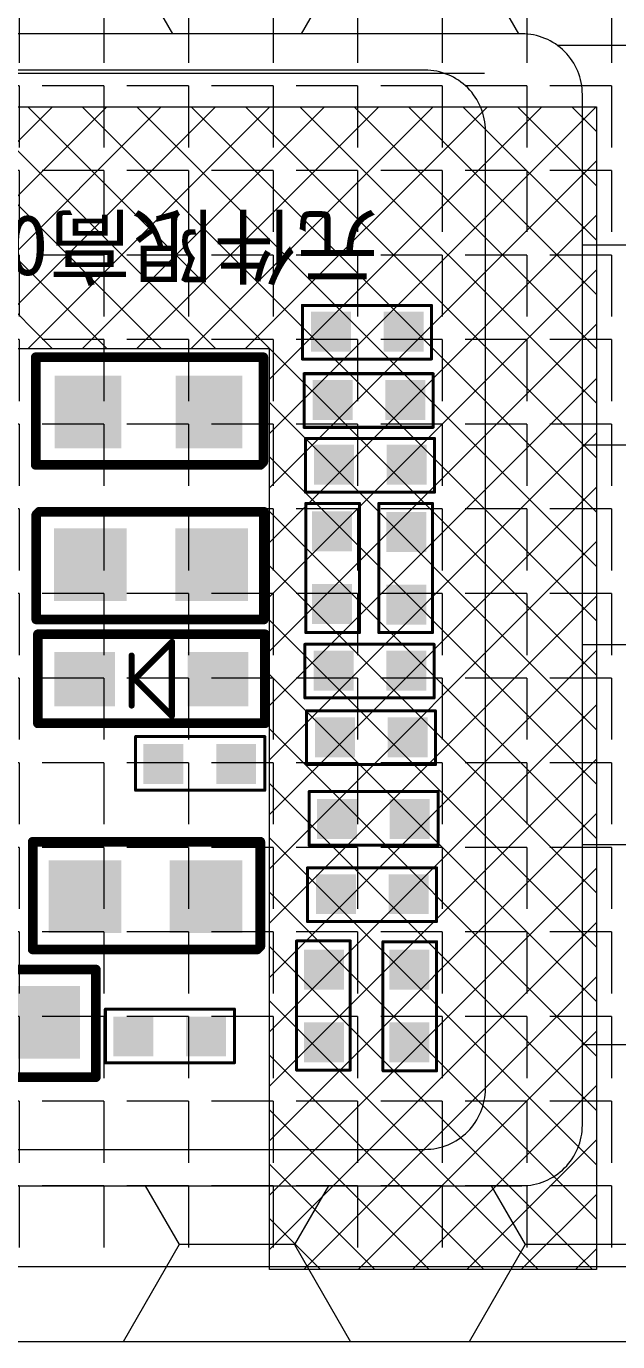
# Model space of a CAD drawing. Header units: millimetres. Extents: x 1845 to 2650, y -178 to 579.
# Drawn here: x 2042.83 to 2047.71, y 294.05 to 304.91 of the extents above; entities that cross this region are included whole.
import ezdxf
from ezdxf.lldxf.tags import DXFTag

# ---------------------------------------------------------------- set-up
doc = ezdxf.new("R2010")
doc.units = ezdxf.units.MM
doc.layers.get('0').update_dxf_attribs({"lineweight": 5})
for name, color, linetype in [('EMI', 5, 'Continuous'), ('TOPLAYER', 1, 'Continuous'), ('TOPOVERLAY', 2, 'Continuous'), ('TOPPASTE', 8, 'Continuous'), ('TOPSOLDER', 216, 'Continuous')]:
    doc.layers.add(name, color=color, linetype=linetype)
doc.layers.add('ITO', color=2, linetype='Continuous', lineweight=5)
doc.styles.get("Standard").update_dxf_attribs({"font": 'txt', "bigfont": 'gbcbig.shx'})
tags = doc.linetypes.add('CENTER', pattern=[0.6, 0.375, -0.075, 0.075, -0.075]).pattern_tags.tags
tags[10:11] = [DXFTag(74, 4), DXFTag(75, 0), DXFTag(340, '0'), DXFTag(46, 1.0), DXFTag(50, 0.0), DXFTag(44, 0.0), DXFTag(45, 0.0)]
tags[8:9] = [DXFTag(74, 4), DXFTag(75, 0), DXFTag(340, '0'), DXFTag(46, 1.0), DXFTag(50, 0.0), DXFTag(44, 0.0), DXFTag(45, 0.0)]
tags[6:7] = [DXFTag(74, 4), DXFTag(75, 0), DXFTag(340, '0'), DXFTag(46, 1.0), DXFTag(50, 0.0), DXFTag(44, 0.0), DXFTag(45, 0.0)]
tags[4:5] = [DXFTag(74, 4), DXFTag(75, 0), DXFTag(340, '0'), DXFTag(46, 1.0), DXFTag(50, 0.0), DXFTag(44, 0.0), DXFTag(45, 0.0)]

# ---------------------------------------------------------------- blocks, each defined once
blk = doc.blocks.new('R196GRM-001-PNL-V01-C')
at = {"layer": 'ITO', "color": 1, "linetype": 'CENTER', "lineweight": 5}
blk.add_lwpolyline([(1286.22, -137.712), (1267.868, -137.712)], dxfattribs=at)
blk = doc.blocks.new('DIODE_SCHOTTKY_2')
at = {"layer": 'TOPLAYER'}
for points in [[(-0.249999, -0.224998), (0.249999, -0.224998), (-0.249999, 0.224998), (0.249999, 0.224998)], [(0.849998, -0.224998), (1.349997, -0.224998), (0.849998, 0.224998), (1.349997, 0.224998)]]:
    blk.add_solid(points, dxfattribs=at)
at = {"layer": 'TOPOVERLAY'}
for points, const_width in [([(-0.387835, 0.364609), (1.486865, 0.364609)], 0.08001), ([(-0.387835, 0.364609), (-0.387835, -0.37039)], 0.08001), ([(0.380865, 0.304251), (0.380865, -0.30639)], 0.05), ([(0.380865, 0.304251), (0.686186, -0.001069)], 0.05), ([(1.486865, 0.364609), (1.486865, -0.37039)], 0.08001), ([(0.713064, 0.218011), (0.713064, -0.19479)], 0.05), ([(0.686186, -0.001069), (0.379265, -0.30799)], 0.05), ([(-0.387835, -0.37039), (1.486865, -0.37039)], 0.08001)]:
    blk.add_lwpolyline(points, dxfattribs=dict(at, const_width=const_width))
for points, const_width in [([(-0.407838, 0.364609, 1), (-0.367833, 0.364609, 1)], 0.040005), ([(-0.407838, 0.364609, 1), (-0.367833, 0.364609, 1)], 0.040005), ([(0.368366, 0.304251, 1), (0.393365, 0.304251, 1)], 0.024999), ([(0.368366, 0.304251, 1), (0.393365, 0.304251, 1)], 0.024999), ([(1.466863, 0.364609, 1), (1.506868, 0.364609, 1)], 0.040005), ([(1.466863, 0.364609, 1), (1.506868, 0.364609, 1)], 0.040005), ([(0.700565, 0.218011, 1), (0.725564, 0.218011, 1)], 0.024999), ([(0.673687, -0.001069, 1), (0.698685, -0.001069, 1)], 0.024999), ([(0.673687, -0.001069, 1), (0.698685, -0.001069, 1)], 0.024999), ([(0.700565, -0.19479, 1), (0.725564, -0.19479, 1)], 0.024999), ([(0.366766, -0.30799, 1), (0.391765, -0.30799, 1)], 0.024999), ([(0.368366, -0.30639, 1), (0.393365, -0.30639, 1)], 0.024999), ([(-0.407838, -0.37039, 1), (-0.367833, -0.37039, 1)], 0.040005), ([(-0.407838, -0.37039, 1), (-0.367833, -0.37039, 1)], 0.040005), ([(1.466863, -0.37039, 1), (1.506868, -0.37039, 1)], 0.040005), ([(1.466863, -0.37039, 1), (1.506868, -0.37039, 1)], 0.040005)]:
    blk.add_lwpolyline(points, format="xyb", close=True, dxfattribs=dict(at, const_width=const_width))
at = {"layer": 'TOPPASTE'}
for points in [[(-0.249999, -0.224998), (0.249999, -0.224998), (-0.249999, 0.224998), (0.249999, 0.224998)], [(0.849998, -0.224998), (1.349997, -0.224998), (0.849998, 0.224998), (1.349997, 0.224998)]]:
    blk.add_solid(points, dxfattribs=at)
at = {"layer": 'TOPSOLDER'}
for points in [[(-0.249999, -0.224998), (0.249999, -0.224998), (-0.249999, 0.224998), (0.249999, 0.224998)], [(0.849998, -0.224998), (1.349997, -0.224998), (0.849998, 0.224998), (1.349997, 0.224998)]]:
    blk.add_solid(points, dxfattribs=at)
blk = doc.blocks.new('0201_4')
at = {"layer": 'TOPLAYER'}
for points in [[(0.164998, -0.165001), (0.164998, 0.165001), (-0.164998, -0.165001), (-0.164998, 0.165001)], [(0.764997, -0.165001), (0.764997, 0.165001), (0.435, -0.165001), (0.435, 0.165001)]]:
    blk.add_solid(points, dxfattribs=at)
at = {"layer": 'TOPOVERLAY', "const_width": 0.025001}
for points in [[(-0.23, 0.225999), (-0.181, 0.225999)], [(-0.23, 0.225999), (-0.23, -0.217)], [(-0.18, 0.225999), (0.836, 0.225999)], [(0.836, 0.225999), (0.836, -0.217)], [(-0.23, -0.217), (0.836, -0.217)]]:
    blk.add_lwpolyline(points, dxfattribs=at)
at = {"layer": 'TOPOVERLAY', "const_width": 0.012499}
for points in [[(-0.23625, 0.225999, 1), (-0.223749, 0.225999, 1)], [(-0.23625, 0.225999, 1), (-0.223749, 0.225999, 1)], [(-0.187251, 0.225999, 1), (-0.174749, 0.225999, 1)], [(-0.186251, 0.225999, 1), (-0.173749, 0.225999, 1)], [(0.829749, 0.225999, 1), (0.842251, 0.225999, 1)], [(0.829749, 0.225999, 1), (0.842251, 0.225999, 1)], [(-0.23625, -0.217, 1), (-0.223749, -0.217, 1)], [(-0.23625, -0.217, 1), (-0.223749, -0.217, 1)], [(0.829749, -0.217, 1), (0.842251, -0.217, 1)], [(0.829749, -0.217, 1), (0.842251, -0.217, 1)]]:
    blk.add_lwpolyline(points, format="xyb", close=True, dxfattribs=at)
at = {"layer": 'TOPPASTE'}
for points in [[(0.164998, -0.165001), (0.164998, 0.165001), (-0.164998, -0.165001), (-0.164998, 0.165001)], [(0.764997, -0.165001), (0.764997, 0.165001), (0.435, -0.165001), (0.435, 0.165001)]]:
    blk.add_solid(points, dxfattribs=at)
at = {"layer": 'TOPSOLDER'}
for points in [[(0.164998, -0.165001), (0.164998, 0.165001), (-0.164998, -0.165001), (-0.164998, 0.165001)], [(0.764997, -0.165001), (0.764997, 0.165001), (0.435, -0.165001), (0.435, 0.165001)]]:
    blk.add_solid(points, dxfattribs=at)
blk = doc.blocks.new('0201_5')
at = {"layer": 'TOPLAYER'}
for points in [[(0.164998, -0.165001), (0.164998, 0.165001), (-0.164998, -0.165001), (-0.164998, 0.165001)], [(0.764997, -0.165001), (0.764997, 0.165001), (0.435, -0.165001), (0.435, 0.165001)]]:
    blk.add_solid(points, dxfattribs=at)
at = {"layer": 'TOPOVERLAY', "const_width": 0.025001}
for points in [[(-0.23, 0.225999), (-0.181, 0.225999)], [(-0.23, 0.225999), (-0.23, -0.217)], [(-0.18, 0.225999), (0.836, 0.225999)], [(0.836, 0.225999), (0.836, -0.217)], [(-0.23, -0.217), (0.836, -0.217)]]:
    blk.add_lwpolyline(points, dxfattribs=at)
at = {"layer": 'TOPOVERLAY', "const_width": 0.012499}
for points in [[(-0.23625, 0.225999, 1), (-0.223749, 0.225999, 1)], [(-0.23625, 0.225999, 1), (-0.223749, 0.225999, 1)], [(-0.187251, 0.225999, 1), (-0.174749, 0.225999, 1)], [(-0.186251, 0.225999, 1), (-0.173749, 0.225999, 1)], [(0.829749, 0.225999, 1), (0.842251, 0.225999, 1)], [(0.829749, 0.225999, 1), (0.842251, 0.225999, 1)], [(-0.23625, -0.217, 1), (-0.223749, -0.217, 1)], [(-0.23625, -0.217, 1), (-0.223749, -0.217, 1)], [(0.829749, -0.217, 1), (0.842251, -0.217, 1)], [(0.829749, -0.217, 1), (0.842251, -0.217, 1)]]:
    blk.add_lwpolyline(points, format="xyb", close=True, dxfattribs=at)
at = {"layer": 'TOPPASTE'}
for points in [[(0.164998, -0.165001), (0.164998, 0.165001), (-0.164998, -0.165001), (-0.164998, 0.165001)], [(0.764997, -0.165001), (0.764997, 0.165001), (0.435, -0.165001), (0.435, 0.165001)]]:
    blk.add_solid(points, dxfattribs=at)
at = {"layer": 'TOPSOLDER'}
for points in [[(0.164998, -0.165001), (0.164998, 0.165001), (-0.164998, -0.165001), (-0.164998, 0.165001)], [(0.764997, -0.165001), (0.764997, 0.165001), (0.435, -0.165001), (0.435, 0.165001)]]:
    blk.add_solid(points, dxfattribs=at)
blk = doc.blocks.new('0201_8')
at = {"layer": 'TOPLAYER'}
for points in [[(0.164998, -0.165001), (0.164998, 0.165001), (-0.164998, -0.165001), (-0.164998, 0.165001)], [(0.764997, -0.165001), (0.764997, 0.165001), (0.435, -0.165001), (0.435, 0.165001)]]:
    blk.add_solid(points, dxfattribs=at)
at = {"layer": 'TOPOVERLAY', "const_width": 0.025001}
for points in [[(-0.23, 0.225999), (-0.181, 0.225999)], [(-0.23, 0.225999), (-0.23, -0.217)], [(-0.18, 0.225999), (0.836, 0.225999)], [(0.836, 0.225999), (0.836, -0.217)], [(-0.23, -0.217), (0.836, -0.217)]]:
    blk.add_lwpolyline(points, dxfattribs=at)
at = {"layer": 'TOPOVERLAY', "const_width": 0.012499}
for points in [[(-0.23625, 0.225999, 1), (-0.223749, 0.225999, 1)], [(-0.23625, 0.225999, 1), (-0.223749, 0.225999, 1)], [(-0.187251, 0.225999, 1), (-0.174749, 0.225999, 1)], [(-0.186251, 0.225999, 1), (-0.173749, 0.225999, 1)], [(0.829749, 0.225999, 1), (0.842251, 0.225999, 1)], [(0.829749, 0.225999, 1), (0.842251, 0.225999, 1)], [(-0.23625, -0.217, 1), (-0.223749, -0.217, 1)], [(-0.23625, -0.217, 1), (-0.223749, -0.217, 1)], [(0.829749, -0.217, 1), (0.842251, -0.217, 1)], [(0.829749, -0.217, 1), (0.842251, -0.217, 1)]]:
    blk.add_lwpolyline(points, format="xyb", close=True, dxfattribs=at)
at = {"layer": 'TOPPASTE'}
for points in [[(0.164998, -0.165001), (0.164998, 0.165001), (-0.164998, -0.165001), (-0.164998, 0.165001)], [(0.764997, -0.165001), (0.764997, 0.165001), (0.435, -0.165001), (0.435, 0.165001)]]:
    blk.add_solid(points, dxfattribs=at)
at = {"layer": 'TOPSOLDER'}
for points in [[(0.164998, -0.165001), (0.164998, 0.165001), (-0.164998, -0.165001), (-0.164998, 0.165001)], [(0.764997, -0.165001), (0.764997, 0.165001), (0.435, -0.165001), (0.435, 0.165001)]]:
    blk.add_solid(points, dxfattribs=at)
blk = doc.blocks.new('0201_9')
at = {"layer": 'TOPLAYER'}
for points in [[(0.164998, -0.165001), (0.164998, 0.165001), (-0.164998, -0.165001), (-0.164998, 0.165001)], [(0.764997, -0.165001), (0.764997, 0.165001), (0.435, -0.165001), (0.435, 0.165001)]]:
    blk.add_solid(points, dxfattribs=at)
at = {"layer": 'TOPOVERLAY', "const_width": 0.025001}
for points in [[(-0.23, -0.217), (-0.23, 0.225999)], [(-0.181, 0.225999), (-0.23, 0.225999)], [(0.836, 0.225999), (-0.18, 0.225999)], [(0.836, -0.217), (0.836, 0.225999)], [(0.836, -0.217), (-0.23, -0.217)]]:
    blk.add_lwpolyline(points, dxfattribs=at)
at = {"layer": 'TOPOVERLAY', "const_width": 0.012499}
for points in [[(-0.23625, 0.225999, 1), (-0.223749, 0.225999, 1)], [(-0.23625, 0.225999, 1), (-0.223749, 0.225999, 1)], [(-0.187251, 0.225999, 1), (-0.174749, 0.225999, 1)], [(-0.186251, 0.225999, 1), (-0.173749, 0.225999, 1)], [(0.829749, 0.225999, 1), (0.842251, 0.225999, 1)], [(0.829749, 0.225999, 1), (0.842251, 0.225999, 1)], [(-0.23625, -0.217, 1), (-0.223749, -0.217, 1)], [(-0.23625, -0.217, 1), (-0.223749, -0.217, 1)], [(0.829749, -0.217, 1), (0.842251, -0.217, 1)], [(0.829749, -0.217, 1), (0.842251, -0.217, 1)]]:
    blk.add_lwpolyline(points, format="xyb", close=True, dxfattribs=at)
at = {"layer": 'TOPPASTE'}
for points in [[(0.164998, -0.165001), (0.164998, 0.165001), (-0.164998, -0.165001), (-0.164998, 0.165001)], [(0.764997, -0.165001), (0.764997, 0.165001), (0.435, -0.165001), (0.435, 0.165001)]]:
    blk.add_solid(points, dxfattribs=at)
at = {"layer": 'TOPSOLDER'}
for points in [[(0.164998, -0.165001), (0.164998, 0.165001), (-0.164998, -0.165001), (-0.164998, 0.165001)], [(0.764997, -0.165001), (0.764997, 0.165001), (0.435, -0.165001), (0.435, 0.165001)]]:
    blk.add_solid(points, dxfattribs=at)
blk = doc.blocks.new('0201_10')
at = {"layer": 'TOPLAYER'}
for points in [[(0.164998, -0.165001), (0.164998, 0.165001), (-0.164998, -0.165001), (-0.164998, 0.165001)], [(0.764997, -0.165001), (0.764997, 0.165001), (0.435, -0.165001), (0.435, 0.165001)]]:
    blk.add_solid(points, dxfattribs=at)
at = {"layer": 'TOPOVERLAY', "const_width": 0.025001}
for points in [[(-0.181, 0.225999), (-0.23, 0.225999)], [(-0.23, -0.217), (-0.23, 0.225999)], [(0.836, 0.225999), (-0.18, 0.225999)], [(0.836, -0.217), (0.836, 0.225999)], [(0.836, -0.217), (-0.23, -0.217)]]:
    blk.add_lwpolyline(points, dxfattribs=at)
at = {"layer": 'TOPOVERLAY', "const_width": 0.012499}
for points in [[(-0.23625, 0.225999, 1), (-0.223749, 0.225999, 1)], [(-0.23625, 0.225999, 1), (-0.223749, 0.225999, 1)], [(-0.187251, 0.225999, 1), (-0.174749, 0.225999, 1)], [(-0.186251, 0.225999, 1), (-0.173749, 0.225999, 1)], [(0.829749, 0.225999, 1), (0.842251, 0.225999, 1)], [(0.829749, 0.225999, 1), (0.842251, 0.225999, 1)], [(-0.23625, -0.217, 1), (-0.223749, -0.217, 1)], [(-0.23625, -0.217, 1), (-0.223749, -0.217, 1)], [(0.829749, -0.217, 1), (0.842251, -0.217, 1)], [(0.829749, -0.217, 1), (0.842251, -0.217, 1)]]:
    blk.add_lwpolyline(points, format="xyb", close=True, dxfattribs=at)
at = {"layer": 'TOPPASTE'}
for points in [[(0.164998, -0.165001), (0.164998, 0.165001), (-0.164998, -0.165001), (-0.164998, 0.165001)], [(0.764997, -0.165001), (0.764997, 0.165001), (0.435, -0.165001), (0.435, 0.165001)]]:
    blk.add_solid(points, dxfattribs=at)
at = {"layer": 'TOPSOLDER'}
for points in [[(0.164998, -0.165001), (0.164998, 0.165001), (-0.164998, -0.165001), (-0.164998, 0.165001)], [(0.764997, -0.165001), (0.764997, 0.165001), (0.435, -0.165001), (0.435, 0.165001)]]:
    blk.add_solid(points, dxfattribs=at)
blk = doc.blocks.new('0201_11')
at = {"layer": 'TOPLAYER'}
for points in [[(0.164998, -0.165001), (0.164998, 0.165001), (-0.164998, -0.165001), (-0.164998, 0.165001)], [(0.764997, -0.165001), (0.764997, 0.165001), (0.435, -0.165001), (0.435, 0.165001)]]:
    blk.add_solid(points, dxfattribs=at)
at = {"layer": 'TOPOVERLAY', "const_width": 0.025001}
for points in [[(-0.181, 0.225999), (-0.23, 0.225999)], [(-0.23, -0.217), (-0.23, 0.225999)], [(0.836, 0.225999), (-0.18, 0.225999)], [(0.836, -0.217), (0.836, 0.225999)], [(0.836, -0.217), (-0.23, -0.217)]]:
    blk.add_lwpolyline(points, dxfattribs=at)
at = {"layer": 'TOPOVERLAY', "const_width": 0.012499}
for points in [[(-0.23625, 0.225999, 1), (-0.223749, 0.225999, 1)], [(-0.23625, 0.225999, 1), (-0.223749, 0.225999, 1)], [(-0.187251, 0.225999, 1), (-0.174749, 0.225999, 1)], [(-0.186251, 0.225999, 1), (-0.173749, 0.225999, 1)], [(0.829749, 0.225999, 1), (0.842251, 0.225999, 1)], [(0.829749, 0.225999, 1), (0.842251, 0.225999, 1)], [(-0.23625, -0.217, 1), (-0.223749, -0.217, 1)], [(-0.23625, -0.217, 1), (-0.223749, -0.217, 1)], [(0.829749, -0.217, 1), (0.842251, -0.217, 1)], [(0.829749, -0.217, 1), (0.842251, -0.217, 1)]]:
    blk.add_lwpolyline(points, format="xyb", close=True, dxfattribs=at)
at = {"layer": 'TOPPASTE'}
for points in [[(0.164998, -0.165001), (0.164998, 0.165001), (-0.164998, -0.165001), (-0.164998, 0.165001)], [(0.764997, -0.165001), (0.764997, 0.165001), (0.435, -0.165001), (0.435, 0.165001)]]:
    blk.add_solid(points, dxfattribs=at)
at = {"layer": 'TOPSOLDER'}
for points in [[(0.164998, -0.165001), (0.164998, 0.165001), (-0.164998, -0.165001), (-0.164998, 0.165001)], [(0.764997, -0.165001), (0.764997, 0.165001), (0.435, -0.165001), (0.435, 0.165001)]]:
    blk.add_solid(points, dxfattribs=at)
blk = doc.blocks.new('0201_12')
at = {"layer": 'TOPLAYER'}
for points in [[(0.164998, -0.165001), (0.164998, 0.165001), (-0.164998, -0.165001), (-0.164998, 0.165001)], [(0.764997, -0.165001), (0.764997, 0.165001), (0.435, -0.165001), (0.435, 0.165001)]]:
    blk.add_solid(points, dxfattribs=at)
at = {"layer": 'TOPOVERLAY', "const_width": 0.025001}
for points in [[(-0.23, -0.217), (-0.23, 0.225999)], [(-0.23, 0.225999), (-0.181, 0.225999)], [(-0.18, 0.225999), (0.836, 0.225999)], [(0.836, -0.217), (0.836, 0.225999)], [(-0.23, -0.217), (0.836, -0.217)]]:
    blk.add_lwpolyline(points, dxfattribs=at)
at = {"layer": 'TOPOVERLAY', "const_width": 0.012499}
for points in [[(-0.23625, 0.225999, 1), (-0.223749, 0.225999, 1)], [(-0.23625, 0.225999, 1), (-0.223749, 0.225999, 1)], [(-0.187251, 0.225999, 1), (-0.174749, 0.225999, 1)], [(-0.186251, 0.225999, 1), (-0.173749, 0.225999, 1)], [(0.829749, 0.225999, 1), (0.842251, 0.225999, 1)], [(0.829749, 0.225999, 1), (0.842251, 0.225999, 1)], [(-0.23625, -0.217, 1), (-0.223749, -0.217, 1)], [(-0.23625, -0.217, 1), (-0.223749, -0.217, 1)], [(0.829749, -0.217, 1), (0.842251, -0.217, 1)], [(0.829749, -0.217, 1), (0.842251, -0.217, 1)]]:
    blk.add_lwpolyline(points, format="xyb", close=True, dxfattribs=at)
at = {"layer": 'TOPPASTE'}
for points in [[(0.164998, -0.165001), (0.164998, 0.165001), (-0.164998, -0.165001), (-0.164998, 0.165001)], [(0.764997, -0.165001), (0.764997, 0.165001), (0.435, -0.165001), (0.435, 0.165001)]]:
    blk.add_solid(points, dxfattribs=at)
at = {"layer": 'TOPSOLDER'}
for points in [[(0.164998, -0.165001), (0.164998, 0.165001), (-0.164998, -0.165001), (-0.164998, 0.165001)], [(0.764997, -0.165001), (0.764997, 0.165001), (0.435, -0.165001), (0.435, 0.165001)]]:
    blk.add_solid(points, dxfattribs=at)
blk = doc.blocks.new('0201_13')
at = {"layer": 'TOPLAYER'}
for points in [[(0.164998, -0.165001), (0.164998, 0.165001), (-0.164998, -0.165001), (-0.164998, 0.165001)], [(0.764997, -0.165001), (0.764997, 0.165001), (0.435, -0.165001), (0.435, 0.165001)]]:
    blk.add_solid(points, dxfattribs=at)
at = {"layer": 'TOPOVERLAY', "const_width": 0.025001}
for points in [[(-0.23, 0.225999), (-0.23, -0.217)], [(-0.23, 0.225999), (-0.181, 0.225999)], [(-0.18, 0.225999), (0.836, 0.225999)], [(0.836, 0.225999), (0.836, -0.217)], [(-0.23, -0.217), (0.836, -0.217)]]:
    blk.add_lwpolyline(points, dxfattribs=at)
at = {"layer": 'TOPOVERLAY', "const_width": 0.012499}
for points in [[(-0.23625, 0.225999, 1), (-0.223749, 0.225999, 1)], [(-0.23625, 0.225999, 1), (-0.223749, 0.225999, 1)], [(-0.187251, 0.225999, 1), (-0.174749, 0.225999, 1)], [(-0.186251, 0.225999, 1), (-0.173749, 0.225999, 1)], [(0.829749, 0.225999, 1), (0.842251, 0.225999, 1)], [(0.829749, 0.225999, 1), (0.842251, 0.225999, 1)], [(-0.23625, -0.217, 1), (-0.223749, -0.217, 1)], [(-0.23625, -0.217, 1), (-0.223749, -0.217, 1)], [(0.829749, -0.217, 1), (0.842251, -0.217, 1)], [(0.829749, -0.217, 1), (0.842251, -0.217, 1)]]:
    blk.add_lwpolyline(points, format="xyb", close=True, dxfattribs=at)
at = {"layer": 'TOPPASTE'}
for points in [[(0.164998, -0.165001), (0.164998, 0.165001), (-0.164998, -0.165001), (-0.164998, 0.165001)], [(0.764997, -0.165001), (0.764997, 0.165001), (0.435, -0.165001), (0.435, 0.165001)]]:
    blk.add_solid(points, dxfattribs=at)
at = {"layer": 'TOPSOLDER'}
for points in [[(0.164998, -0.165001), (0.164998, 0.165001), (-0.164998, -0.165001), (-0.164998, 0.165001)], [(0.764997, -0.165001), (0.764997, 0.165001), (0.435, -0.165001), (0.435, 0.165001)]]:
    blk.add_solid(points, dxfattribs=at)
blk = doc.blocks.new('0201_14')
at = {"layer": 'TOPLAYER'}
for points in [[(0.164998, -0.165001), (0.164998, 0.165001), (-0.164998, -0.165001), (-0.164998, 0.165001)], [(0.764997, -0.165001), (0.764997, 0.165001), (0.435, -0.165001), (0.435, 0.165001)]]:
    blk.add_solid(points, dxfattribs=at)
at = {"layer": 'TOPOVERLAY', "const_width": 0.025001}
for points in [[(-0.23, -0.217), (-0.23, 0.225999)], [(-0.23, 0.225999), (-0.181, 0.225999)], [(-0.18, 0.225999), (0.836, 0.225999)], [(0.836, -0.217), (0.836, 0.225999)], [(-0.23, -0.217), (0.836, -0.217)]]:
    blk.add_lwpolyline(points, dxfattribs=at)
at = {"layer": 'TOPOVERLAY', "const_width": 0.012499}
for points in [[(-0.23625, 0.225999, 1), (-0.223749, 0.225999, 1)], [(-0.23625, 0.225999, 1), (-0.223749, 0.225999, 1)], [(-0.187251, 0.225999, 1), (-0.174749, 0.225999, 1)], [(-0.186251, 0.225999, 1), (-0.173749, 0.225999, 1)], [(0.829749, 0.225999, 1), (0.842251, 0.225999, 1)], [(0.829749, 0.225999, 1), (0.842251, 0.225999, 1)], [(-0.23625, -0.217, 1), (-0.223749, -0.217, 1)], [(-0.23625, -0.217, 1), (-0.223749, -0.217, 1)], [(0.829749, -0.217, 1), (0.842251, -0.217, 1)], [(0.829749, -0.217, 1), (0.842251, -0.217, 1)]]:
    blk.add_lwpolyline(points, format="xyb", close=True, dxfattribs=at)
at = {"layer": 'TOPPASTE'}
for points in [[(0.164998, -0.165001), (0.164998, 0.165001), (-0.164998, -0.165001), (-0.164998, 0.165001)], [(0.764997, -0.165001), (0.764997, 0.165001), (0.435, -0.165001), (0.435, 0.165001)]]:
    blk.add_solid(points, dxfattribs=at)
at = {"layer": 'TOPSOLDER'}
for points in [[(0.164998, -0.165001), (0.164998, 0.165001), (-0.164998, -0.165001), (-0.164998, 0.165001)], [(0.764997, -0.165001), (0.764997, 0.165001), (0.435, -0.165001), (0.435, 0.165001)]]:
    blk.add_solid(points, dxfattribs=at)
blk = doc.blocks.new('0201_17')
at = {"layer": 'TOPLAYER'}
for points in [[(0.164998, -0.165001), (0.164998, 0.165001), (-0.164998, -0.165001), (-0.164998, 0.165001)], [(0.764997, -0.165001), (0.764997, 0.165001), (0.435, -0.165001), (0.435, 0.165001)]]:
    blk.add_solid(points, dxfattribs=at)
at = {"layer": 'TOPOVERLAY', "const_width": 0.025001}
for points in [[(-0.23, 0.225999), (-0.181, 0.225999)], [(-0.23, -0.217), (-0.23, 0.225999)], [(-0.18, 0.225999), (0.836, 0.225999)], [(0.836, -0.217), (0.836, 0.225999)], [(-0.23, -0.217), (0.836, -0.217)]]:
    blk.add_lwpolyline(points, dxfattribs=at)
at = {"layer": 'TOPOVERLAY', "const_width": 0.012499}
for points in [[(-0.23625, 0.225999, 1), (-0.223749, 0.225999, 1)], [(-0.23625, 0.225999, 1), (-0.223749, 0.225999, 1)], [(-0.187251, 0.225999, 1), (-0.174749, 0.225999, 1)], [(-0.186251, 0.225999, 1), (-0.173749, 0.225999, 1)], [(0.829749, 0.225999, 1), (0.842251, 0.225999, 1)], [(0.829749, 0.225999, 1), (0.842251, 0.225999, 1)], [(-0.23625, -0.217, 1), (-0.223749, -0.217, 1)], [(-0.23625, -0.217, 1), (-0.223749, -0.217, 1)], [(0.829749, -0.217, 1), (0.842251, -0.217, 1)], [(0.829749, -0.217, 1), (0.842251, -0.217, 1)]]:
    blk.add_lwpolyline(points, format="xyb", close=True, dxfattribs=at)
at = {"layer": 'TOPPASTE'}
for points in [[(0.164998, -0.165001), (0.164998, 0.165001), (-0.164998, -0.165001), (-0.164998, 0.165001)], [(0.764997, -0.165001), (0.764997, 0.165001), (0.435, -0.165001), (0.435, 0.165001)]]:
    blk.add_solid(points, dxfattribs=at)
at = {"layer": 'TOPSOLDER'}
for points in [[(0.164998, -0.165001), (0.164998, 0.165001), (-0.164998, -0.165001), (-0.164998, 0.165001)], [(0.764997, -0.165001), (0.764997, 0.165001), (0.435, -0.165001), (0.435, 0.165001)]]:
    blk.add_solid(points, dxfattribs=at)
blk = doc.blocks.new('0402S_20')
at = {"layer": 'TOPLAYER'}
for points in [[(-0.273055, 0.305189), (-0.823051, 0.305189), (-0.273055, -0.29481), (-0.823051, -0.29481)], [(0.726943, 0.305189), (0.176947, 0.305189), (0.726943, -0.29481), (0.176947, -0.29481)]]:
    blk.add_solid(points, dxfattribs=at)
at = {"layer": 'TOPOVERLAY', "const_width": 0.08001}
for points in [[(0.899747, 0.457589), (-0.979853, 0.457589)], [(-0.979853, 0.457589), (-0.979853, -0.431411)], [(0.899747, 0.457589), (0.899747, -0.406011)], [(0.874347, -0.431411), (-0.979853, -0.431411)], [(0.899747, -0.406011), (0.874347, -0.431411)]]:
    blk.add_lwpolyline(points, dxfattribs=at)
at = {"layer": 'TOPOVERLAY', "const_width": 0.040005}
for points in [[(-0.999856, 0.457589, 1), (-0.959851, 0.457589, 1)], [(-0.999856, 0.457589, 1), (-0.959851, 0.457589, 1)], [(0.879744, 0.457589, 1), (0.919749, 0.457589, 1)], [(0.879744, 0.457589, 1), (0.919749, 0.457589, 1)], [(-0.999856, -0.431411, 1), (-0.959851, -0.431411, 1)], [(-0.999856, -0.431411, 1), (-0.959851, -0.431411, 1)], [(0.854344, -0.431411, 1), (0.894349, -0.431411, 1)], [(0.854344, -0.431411, 1), (0.894349, -0.431411, 1)], [(0.879744, -0.406011, 1), (0.919749, -0.406011, 1)], [(0.879744, -0.406011, 1), (0.919749, -0.406011, 1)]]:
    blk.add_lwpolyline(points, format="xyb", close=True, dxfattribs=at)
at = {"layer": 'TOPPASTE'}
for points in [[(-0.273055, 0.305189), (-0.823051, 0.305189), (-0.273055, -0.29481), (-0.823051, -0.29481)], [(0.726943, 0.305189), (0.176947, 0.305189), (0.726943, -0.29481), (0.176947, -0.29481)]]:
    blk.add_solid(points, dxfattribs=at)
at = {"layer": 'TOPSOLDER'}
for points in [[(-0.273055, 0.305189), (-0.823051, 0.305189), (-0.273055, -0.29481), (-0.823051, -0.29481)], [(0.726943, 0.305189), (0.176947, 0.305189), (0.726943, -0.29481), (0.176947, -0.29481)]]:
    blk.add_solid(points, dxfattribs=at)
blk = doc.blocks.new('0402S_24')
at = {"layer": 'TOPLAYER'}
for points in [[(-0.248054, 0.305189), (-0.848053, 0.305189), (-0.248054, -0.29481), (-0.848053, -0.29481)], [(0.751944, 0.305189), (0.151945, 0.305189), (0.751944, -0.29481), (0.151945, -0.29481)]]:
    blk.add_solid(points, dxfattribs=at)
at = {"layer": 'TOPOVERLAY', "const_width": 0.08001}
for points in [[(-0.979853, -0.431411), (-0.979853, 0.457589)], [(-0.979853, 0.457589), (0.899747, 0.457589)], [(0.899747, -0.406011), (0.899747, 0.457589)], [(-0.979853, -0.431411), (0.874347, -0.431411)], [(0.874347, -0.431411), (0.899747, -0.406011)]]:
    blk.add_lwpolyline(points, dxfattribs=at)
at = {"layer": 'TOPOVERLAY', "const_width": 0.040005}
for points in [[(-0.999856, 0.457589, 1), (-0.959851, 0.457589, 1)], [(-0.999856, 0.457589, 1), (-0.959851, 0.457589, 1)], [(0.879744, 0.457589, 1), (0.919749, 0.457589, 1)], [(0.879744, 0.457589, 1), (0.919749, 0.457589, 1)], [(-0.999856, -0.431411, 1), (-0.959851, -0.431411, 1)], [(-0.999856, -0.431411, 1), (-0.959851, -0.431411, 1)], [(0.854344, -0.431411, 1), (0.894349, -0.431411, 1)], [(0.854344, -0.431411, 1), (0.894349, -0.431411, 1)], [(0.879744, -0.406011, 1), (0.919749, -0.406011, 1)], [(0.879744, -0.406011, 1), (0.919749, -0.406011, 1)]]:
    blk.add_lwpolyline(points, format="xyb", close=True, dxfattribs=at)
at = {"layer": 'TOPPASTE'}
for points in [[(-0.248054, 0.305189), (-0.848053, 0.305189), (-0.248054, -0.29481), (-0.848053, -0.29481)], [(0.751944, 0.305189), (0.151945, 0.305189), (0.751944, -0.29481), (0.151945, -0.29481)]]:
    blk.add_solid(points, dxfattribs=at)
at = {"layer": 'TOPSOLDER'}
for points in [[(-0.248054, 0.305189), (-0.848053, 0.305189), (-0.248054, -0.29481), (-0.848053, -0.29481)], [(0.751944, 0.305189), (0.151945, 0.305189), (0.751944, -0.29481), (0.151945, -0.29481)]]:
    blk.add_solid(points, dxfattribs=at)
blk = doc.blocks.new('0402S_26')
at = {"layer": 'TOPLAYER'}
for points in [[(-0.248054, 0.305189), (-0.848053, 0.305189), (-0.248054, -0.29481), (-0.848053, -0.29481)], [(0.751944, 0.305189), (0.151945, 0.305189), (0.751944, -0.29481), (0.151945, -0.29481)]]:
    blk.add_solid(points, dxfattribs=at)
at = {"layer": 'TOPOVERLAY', "const_width": 0.08001}
for points in [[(-0.979853, -0.431411), (-0.979853, 0.457589)], [(0.899747, 0.457589), (-0.979853, 0.457589)], [(0.899747, -0.406011), (0.899747, 0.457589)], [(0.874347, -0.431411), (-0.979853, -0.431411)], [(0.874347, -0.431411), (0.899747, -0.406011)]]:
    blk.add_lwpolyline(points, dxfattribs=at)
at = {"layer": 'TOPOVERLAY', "const_width": 0.040005}
for points in [[(-0.999856, 0.457589, 1), (-0.959851, 0.457589, 1)], [(-0.999856, 0.457589, 1), (-0.959851, 0.457589, 1)], [(0.879744, 0.457589, 1), (0.919749, 0.457589, 1)], [(0.879744, 0.457589, 1), (0.919749, 0.457589, 1)], [(-0.999856, -0.431411, 1), (-0.959851, -0.431411, 1)], [(-0.999856, -0.431411, 1), (-0.959851, -0.431411, 1)], [(0.854344, -0.431411, 1), (0.894349, -0.431411, 1)], [(0.854344, -0.431411, 1), (0.894349, -0.431411, 1)], [(0.879744, -0.406011, 1), (0.919749, -0.406011, 1)], [(0.879744, -0.406011, 1), (0.919749, -0.406011, 1)]]:
    blk.add_lwpolyline(points, format="xyb", close=True, dxfattribs=at)
at = {"layer": 'TOPPASTE'}
for points in [[(-0.248054, 0.305189), (-0.848053, 0.305189), (-0.248054, -0.29481), (-0.848053, -0.29481)], [(0.751944, 0.305189), (0.151945, 0.305189), (0.751944, -0.29481), (0.151945, -0.29481)]]:
    blk.add_solid(points, dxfattribs=at)
at = {"layer": 'TOPSOLDER'}
for points in [[(-0.248054, 0.305189), (-0.848053, 0.305189), (-0.248054, -0.29481), (-0.848053, -0.29481)], [(0.751944, 0.305189), (0.151945, 0.305189), (0.751944, -0.29481), (0.151945, -0.29481)]]:
    blk.add_solid(points, dxfattribs=at)
blk = doc.blocks.new('0402S_27')
at = {"layer": 'TOPLAYER'}
for points in [[(-0.248054, 0.305189), (-0.848053, 0.305189), (-0.248054, -0.29481), (-0.848053, -0.29481)], [(0.751944, 0.305189), (0.151945, 0.305189), (0.751944, -0.29481), (0.151945, -0.29481)]]:
    blk.add_solid(points, dxfattribs=at)
at = {"layer": 'TOPOVERLAY', "const_width": 0.08001}
for points in [[(-0.979853, 0.457589), (-0.979853, -0.431411)], [(0.899747, 0.457589), (-0.979853, 0.457589)], [(0.899747, 0.457589), (0.899747, -0.406011)], [(0.874347, -0.431411), (-0.979853, -0.431411)], [(0.899747, -0.406011), (0.874347, -0.431411)]]:
    blk.add_lwpolyline(points, dxfattribs=at)
at = {"layer": 'TOPOVERLAY', "const_width": 0.040005}
for points in [[(-0.999856, 0.457589, 1), (-0.959851, 0.457589, 1)], [(-0.999856, 0.457589, 1), (-0.959851, 0.457589, 1)], [(0.879744, 0.457589, 1), (0.919749, 0.457589, 1)], [(0.879744, 0.457589, 1), (0.919749, 0.457589, 1)], [(-0.999856, -0.431411, 1), (-0.959851, -0.431411, 1)], [(-0.999856, -0.431411, 1), (-0.959851, -0.431411, 1)], [(0.854344, -0.431411, 1), (0.894349, -0.431411, 1)], [(0.854344, -0.431411, 1), (0.894349, -0.431411, 1)], [(0.879744, -0.406011, 1), (0.919749, -0.406011, 1)], [(0.879744, -0.406011, 1), (0.919749, -0.406011, 1)]]:
    blk.add_lwpolyline(points, format="xyb", close=True, dxfattribs=at)
at = {"layer": 'TOPPASTE'}
for points in [[(-0.248054, 0.305189), (-0.848053, 0.305189), (-0.248054, -0.29481), (-0.848053, -0.29481)], [(0.751944, 0.305189), (0.151945, 0.305189), (0.751944, -0.29481), (0.151945, -0.29481)]]:
    blk.add_solid(points, dxfattribs=at)
at = {"layer": 'TOPSOLDER'}
for points in [[(-0.248054, 0.305189), (-0.848053, 0.305189), (-0.248054, -0.29481), (-0.848053, -0.29481)], [(0.751944, 0.305189), (0.151945, 0.305189), (0.751944, -0.29481), (0.151945, -0.29481)]]:
    blk.add_solid(points, dxfattribs=at)
blk = doc.blocks.new('0201_30')
at = {"layer": 'TOPLAYER'}
for points in [[(0.164998, -0.165001), (0.164998, 0.165001), (-0.164998, -0.165001), (-0.164998, 0.165001)], [(0.764997, -0.165001), (0.764997, 0.165001), (0.435, -0.165001), (0.435, 0.165001)]]:
    blk.add_solid(points, dxfattribs=at)
at = {"layer": 'TOPOVERLAY', "const_width": 0.025001}
for points in [[(-0.23, 0.225999), (-0.23, -0.217)], [(-0.181, 0.225999), (-0.23, 0.225999)], [(0.836, 0.225999), (-0.18, 0.225999)], [(0.836, 0.225999), (0.836, -0.217)], [(0.836, -0.217), (-0.23, -0.217)]]:
    blk.add_lwpolyline(points, dxfattribs=at)
at = {"layer": 'TOPOVERLAY', "const_width": 0.012499}
for points in [[(-0.23625, 0.225999, 1), (-0.223749, 0.225999, 1)], [(-0.23625, 0.225999, 1), (-0.223749, 0.225999, 1)], [(-0.187251, 0.225999, 1), (-0.174749, 0.225999, 1)], [(-0.186251, 0.225999, 1), (-0.173749, 0.225999, 1)], [(0.829749, 0.225999, 1), (0.842251, 0.225999, 1)], [(0.829749, 0.225999, 1), (0.842251, 0.225999, 1)], [(-0.23625, -0.217, 1), (-0.223749, -0.217, 1)], [(-0.23625, -0.217, 1), (-0.223749, -0.217, 1)], [(0.829749, -0.217, 1), (0.842251, -0.217, 1)], [(0.829749, -0.217, 1), (0.842251, -0.217, 1)]]:
    blk.add_lwpolyline(points, format="xyb", close=True, dxfattribs=at)
at = {"layer": 'TOPPASTE'}
for points in [[(0.164998, -0.165001), (0.164998, 0.165001), (-0.164998, -0.165001), (-0.164998, 0.165001)], [(0.764997, -0.165001), (0.764997, 0.165001), (0.435, -0.165001), (0.435, 0.165001)]]:
    blk.add_solid(points, dxfattribs=at)
at = {"layer": 'TOPSOLDER'}
for points in [[(0.164998, -0.165001), (0.164998, 0.165001), (-0.164998, -0.165001), (-0.164998, 0.165001)], [(0.764997, -0.165001), (0.764997, 0.165001), (0.435, -0.165001), (0.435, 0.165001)]]:
    blk.add_solid(points, dxfattribs=at)
blk = doc.blocks.new('0201_31')
at = {"layer": 'TOPLAYER'}
for points in [[(0.164998, -0.165001), (0.164998, 0.165001), (-0.164998, -0.165001), (-0.164998, 0.165001)], [(0.764997, -0.165001), (0.764997, 0.165001), (0.435, -0.165001), (0.435, 0.165001)]]:
    blk.add_solid(points, dxfattribs=at)
at = {"layer": 'TOPOVERLAY', "const_width": 0.025001}
for points in [[(-0.23, 0.225999), (-0.23, -0.217)], [(-0.181, 0.225999), (-0.23, 0.225999)], [(0.836, 0.225999), (-0.18, 0.225999)], [(0.836, 0.225999), (0.836, -0.217)], [(0.836, -0.217), (-0.23, -0.217)]]:
    blk.add_lwpolyline(points, dxfattribs=at)
at = {"layer": 'TOPOVERLAY', "const_width": 0.012499}
for points in [[(-0.23625, 0.225999, 1), (-0.223749, 0.225999, 1)], [(-0.23625, 0.225999, 1), (-0.223749, 0.225999, 1)], [(-0.187251, 0.225999, 1), (-0.174749, 0.225999, 1)], [(-0.186251, 0.225999, 1), (-0.173749, 0.225999, 1)], [(0.829749, 0.225999, 1), (0.842251, 0.225999, 1)], [(0.829749, 0.225999, 1), (0.842251, 0.225999, 1)], [(-0.23625, -0.217, 1), (-0.223749, -0.217, 1)], [(-0.23625, -0.217, 1), (-0.223749, -0.217, 1)], [(0.829749, -0.217, 1), (0.842251, -0.217, 1)], [(0.829749, -0.217, 1), (0.842251, -0.217, 1)]]:
    blk.add_lwpolyline(points, format="xyb", close=True, dxfattribs=at)
at = {"layer": 'TOPPASTE'}
for points in [[(0.164998, -0.165001), (0.164998, 0.165001), (-0.164998, -0.165001), (-0.164998, 0.165001)], [(0.764997, -0.165001), (0.764997, 0.165001), (0.435, -0.165001), (0.435, 0.165001)]]:
    blk.add_solid(points, dxfattribs=at)
at = {"layer": 'TOPSOLDER'}
for points in [[(0.164998, -0.165001), (0.164998, 0.165001), (-0.164998, -0.165001), (-0.164998, 0.165001)], [(0.764997, -0.165001), (0.764997, 0.165001), (0.435, -0.165001), (0.435, 0.165001)]]:
    blk.add_solid(points, dxfattribs=at)
blk = doc.blocks.new('0201_34')
at = {"layer": 'TOPLAYER'}
for points in [[(0.164998, -0.165001), (0.164998, 0.165001), (-0.164998, -0.165001), (-0.164998, 0.165001)], [(0.764997, -0.165001), (0.764997, 0.165001), (0.435, -0.165001), (0.435, 0.165001)]]:
    blk.add_solid(points, dxfattribs=at)
at = {"layer": 'TOPOVERLAY', "const_width": 0.025001}
for points in [[(-0.23, -0.217), (-0.23, 0.225999)], [(-0.181, 0.225999), (-0.23, 0.225999)], [(0.836, 0.225999), (-0.18, 0.225999)], [(0.836, -0.217), (0.836, 0.225999)], [(0.836, -0.217), (-0.23, -0.217)]]:
    blk.add_lwpolyline(points, dxfattribs=at)
at = {"layer": 'TOPOVERLAY', "const_width": 0.012499}
for points in [[(-0.23625, 0.225999, 1), (-0.223749, 0.225999, 1)], [(-0.23625, 0.225999, 1), (-0.223749, 0.225999, 1)], [(-0.187251, 0.225999, 1), (-0.174749, 0.225999, 1)], [(-0.186251, 0.225999, 1), (-0.173749, 0.225999, 1)], [(0.829749, 0.225999, 1), (0.842251, 0.225999, 1)], [(0.829749, 0.225999, 1), (0.842251, 0.225999, 1)], [(-0.23625, -0.217, 1), (-0.223749, -0.217, 1)], [(-0.23625, -0.217, 1), (-0.223749, -0.217, 1)], [(0.829749, -0.217, 1), (0.842251, -0.217, 1)], [(0.829749, -0.217, 1), (0.842251, -0.217, 1)]]:
    blk.add_lwpolyline(points, format="xyb", close=True, dxfattribs=at)
at = {"layer": 'TOPPASTE'}
for points in [[(0.164998, -0.165001), (0.164998, 0.165001), (-0.164998, -0.165001), (-0.164998, 0.165001)], [(0.764997, -0.165001), (0.764997, 0.165001), (0.435, -0.165001), (0.435, 0.165001)]]:
    blk.add_solid(points, dxfattribs=at)
at = {"layer": 'TOPSOLDER'}
for points in [[(0.164998, -0.165001), (0.164998, 0.165001), (-0.164998, -0.165001), (-0.164998, 0.165001)], [(0.764997, -0.165001), (0.764997, 0.165001), (0.435, -0.165001), (0.435, 0.165001)]]:
    blk.add_solid(points, dxfattribs=at)

msp = doc.modelspace()

# ---------------------------------------------------------------- hatches: boundary and pattern name
at = {"lineweight": 5}
h = msp.add_hatch(dxfattribs=at)
h.set_pattern_fill('ANSI35', color=252, scale=0.1, angle=180)
h.set_pattern_definition([(225, (3879.82396, 158.4343), (0.4490128, -0.4490128), []), (225, (3879.37495, 158.4343), (0.4490128, -0.4490128), [0.79375, -0.15875, 0, -0.15875])])
edge = h.paths.add_edge_path()
edge.add_arc((2045.4348, 309.2597), 0.5, 180, 270, ccw=False)
edge.add_line((2044.9348, 309.2597), (2044.9348, 312.9745))
edge.add_arc((2040.4348, 312.9745), 4.5, 0, 90)
edge.add_line((2040.4348, 317.4745), (2038.5848, 317.4745))
edge.add_arc((2038.5848, 312.9745), 4.5, 90, 180)
edge.add_line((2034.0848, 312.9745), (2034.0848, 302.3054))
edge.add_arc((2033.5848, 302.3054), 0.5, 270, 360, ccw=False)
edge.add_line((2033.5848, 301.8054), (2030.5848, 301.8054))
edge.add_arc((2030.5848, 302.3054), 0.5, 180, 270, ccw=False)
edge.add_line((2030.0848, 302.3054), (2030.0848, 312.9745))
edge.add_arc((2038.5848, 312.9745), 8.5, 90, 180, ccw=False)
edge.add_line((2038.5848, 321.4745), (2040.4348, 321.4745))
edge.add_arc((2040.4348, 312.9745), 8.5, 0, 90, ccw=False)
edge.add_line((2048.9348, 312.9745), (2048.9348, 309.2597))
edge.add_arc((2048.4348, 309.2597), 0.5, -90, 0, ccw=False)
edge.add_line((2048.4348, 308.7597), (2045.4348, 308.7597))
h.paths.add_polyline_path([(2042.4887, 319.9322), (2036.2384, 319.9322), (2036.2384, 318.3434), (2042.4887, 318.3434)], flags=24)
h = msp.add_hatch(dxfattribs=at)
h.set_pattern_fill('ANGLE', color=32, scale=0.1, angle=180)
h.set_pattern_definition([(180, (3879.82396, 158.4343), (-9e-17, -0.6985), [0.508, -0.1905]), (270, (3879.82396, 158.4343), (0.6985, -1e-16), [0.508, -0.1905])])
edge = h.paths.add_edge_path()
edge.add_line((2048.5348, 305.5745), (2037.5348, 305.5745))
edge.add_arc((2037.5348, 304.7745), 0.8, 90, 180)
edge.add_line((2036.7348, 304.7745), (2036.7348, 295.4745))
edge.add_arc((2037.5348, 295.4745), 0.8, 180, 270)
edge.add_line((2037.5348, 294.6745), (2048.5348, 294.6745))
edge.add_arc((2048.5348, 295.4745), 0.8, 270, 360)
edge.add_line((2049.3348, 295.4745), (2049.3348, 304.7745))
edge.add_arc((2048.5348, 304.7745), 0.8, 0, 90)
at = {"linetype": 'Continuous'}
h = msp.add_hatch(dxfattribs=at)
h.set_pattern_fill('ANSI37', color=3, scale=0.1, angle=180)
h.set_pattern_definition([(225, (4022.1905, 544.81847), (0.224506403, -0.224506403), []), (315, (4022.1905, 544.81847), (0.224506403, 0.224506403), [])])
h.paths.add_polyline_path([(2044.8349, 294.649), (2047.5349, 294.649), (2047.5349, 304.249), (2037.0349, 304.249), (2037.0349, 302.249), (2044.8349, 302.249)])
h.paths.add_polyline_path([(2045.8968, 303.6594), (2041.7139, 303.6594), (2041.7139, 302.6944), (2045.8968, 302.6944)], flags=24)
at = {"layer": 'EMI', "lineweight": 5}
h = msp.add_hatch(dxfattribs=at)
h.set_pattern_fill('HONEY', color=256, scale=0.3, angle=180)
h.set_pattern_definition([(180, (3988.141, 548.9206), (-1.42875, -0.8248892), [0.9525, -1.905]), (300, (3988.141, 548.9206), (1.42875, -0.8248892), [0.9525, -1.905]), (240, (3988.141, 548.9206), (-3e-09, -1.6497784), [-1.905, 0.9525])])
edge = h.paths.add_edge_path()
edge.add_line((2036.7377, 304.8506), (2046.9187, 304.8506))
edge.add_arc((2046.9187, 304.3506), 0.5, 0, 90, ccw=False)
edge.add_line((2047.4187, 304.3506), (2047.4187, 295.8417))
edge.add_arc((2046.9187, 295.8417), 0.5, -90, 0, ccw=False)
edge.add_line((2046.9187, 295.3417), (2037.2348, 295.3417))
edge.add_arc((2037.2348, 295.8417), 0.5, 180, 270, ccw=False)
edge.add_line((2036.7348, 295.8417), (2036.7348, 297.6054))
edge.add_arc((2035.4348, 297.6054), 1.3, 270, 360, ccw=False)
edge.add_line((2035.4348, 296.3054), (2030.4998, 296.3054))
edge.add_line((2030.4998, 296.3054), (2030.4998, 294.0539))
edge.add_line((2030.4998, 294.0539), (2049.4348, 294.0539))
edge.add_line((2049.4348, 294.0539), (2049.4348, 312.9745))
edge.add_arc((2040.4348, 312.9745), 9, 0, 90)
edge.add_line((2040.4348, 321.9745), (2038.5848, 321.9745))
edge.add_arc((2038.5848, 312.9745), 9, 90, 180)
edge.add_line((2029.5848, 312.9745), (2029.5848, 301.3054))
edge.add_line((2029.5848, 301.3054), (2034.5848, 301.3054))
edge.add_line((2034.5848, 301.3054), (2034.5848, 312.9745))
edge.add_arc((2038.5848, 312.9745), 4, 90, 180, ccw=False)
edge.add_line((2038.5848, 316.9745), (2040.4348, 316.9745))
edge.add_arc((2040.4348, 312.9745), 4, 0, 90, ccw=False)
edge.add_line((2044.4348, 312.9745), (2044.4348, 306.7745))
edge.add_arc((2043.4348, 306.7745), 1, 270, 360, ccw=False)
edge.add_line((2043.4348, 305.7745), (2037.7348, 305.7745))
edge.add_arc((2037.7348, 304.7745), 1, 90, 175.63603)

# ---------------------------------------------------------------- linework, layer by layer
at = {"color": 32, "lineweight": 5}
msp.add_lwpolyline([(2048.5348, 305.5745), (2037.5348, 305.5745, 0.4142136), (2036.7348, 304.7745), (2036.7348, 295.4745, 0.4142136), (2037.5348, 294.6745), (2048.5348, 294.6745, 0.4142136), (2049.3348, 295.4745), (2049.3348, 304.7745, 0.4142136)], format="xyb", close=True, dxfattribs=at)
at = {"lineweight": 5}
msp.add_lwpolyline([(2038.0884, 295.6417), (2046.1187, 295.6417, 0.4142136), (2046.6187, 296.1417), (2046.6187, 304.0506, 0.4142136), (2046.1187, 304.5506), (2038.0884, 304.5506, 0.4142136), (2037.5884, 304.0506), (2037.5884, 296.1417, 0.4142136)], format="xyb", close=True, dxfattribs=at)
at = {"color": 3, "linetype": 'Continuous'}
msp.add_lwpolyline([(2037.0349, 302.249), (2037.0349, 304.249), (2047.5349, 304.249), (2047.5349, 294.649), (2044.8349, 294.649), (2044.8349, 302.249)], close=True, dxfattribs=at)
at = {"layer": 'EMI', "lineweight": 5}
msp.add_lwpolyline([(2047.4187, 295.8417), (2047.4187, 304.3506, 0.4142136), (2046.9187, 304.8506), (2036.7348, 304.8506), (2036.7348, 295.8417, 0.4142136), (2037.2348, 295.3417), (2046.9187, 295.3417, 0.4142136)], format="xyb", close=True, dxfattribs=at)
msp.add_lwpolyline([(2049.4348, 294.0539), (2030.4998, 294.0539), (2030.4998, 296.3054)], dxfattribs=at)

# ---------------------------------------------------------------- block references
for name, p, rotation in [('0201_4', (2045.9432, 302.3919), 180), ('0201_12', (2045.957, 301.8279), 180), ('0201_14', (2045.9682, 301.2929), 180), ('0402S_24', (2043.8096, 300.4737), 180), ('0201_5', (2045.3525, 300.7435), 270), ('0201_34', (2045.9642, 300.1375), 89.99999999999999), ('DIODE_SCHOTTKY_2', (2044.4103, 299.5232), 180), ('0201_17', (2045.9642, 299.594), 180), ('0201_13', (2045.9763, 299.044), 180), ('0201_9', (2045.9853, 297.7482), 180), ('0201_8', (2045.2853, 296.526), 89.99999999999999), ('0201_10', (2045.9896, 297.126), 270), ('0402S_26', (2042.4221, 296.6946), 180)]:
    msp.add_blockref(name, p, dxfattribs=dict(rotation=rotation))
for name, p in [('0402S_20', (2043.8853, 301.7232)), ('0201_31', (2043.9603, 298.8232)), ('0201_11', (2045.393, 298.369)), ('0402S_27', (2043.8603, 297.7232)), ('0201_30', (2043.7103, 296.5732))]:
    msp.add_blockref(name, p)
at = {"layer": 'ITO', "lineweight": 5}
msp.add_blockref('R196GRM-001-PNL-V01-C', (760.3906, 442.236), dxfattribs=at)

# ---------------------------------------------------------------- texts
at = {"color": 3, "insert": (2045.7383, 302.8445), "char_height": 0.5, "width": 5.595789, "attachment_point": 1, "rotation": 180}
msp.add_mtext('{\\fSimSun|b0|i0|c134|p2;元件限高0.5}', dxfattribs=at)

doc.saveas('drawing.dxf')
